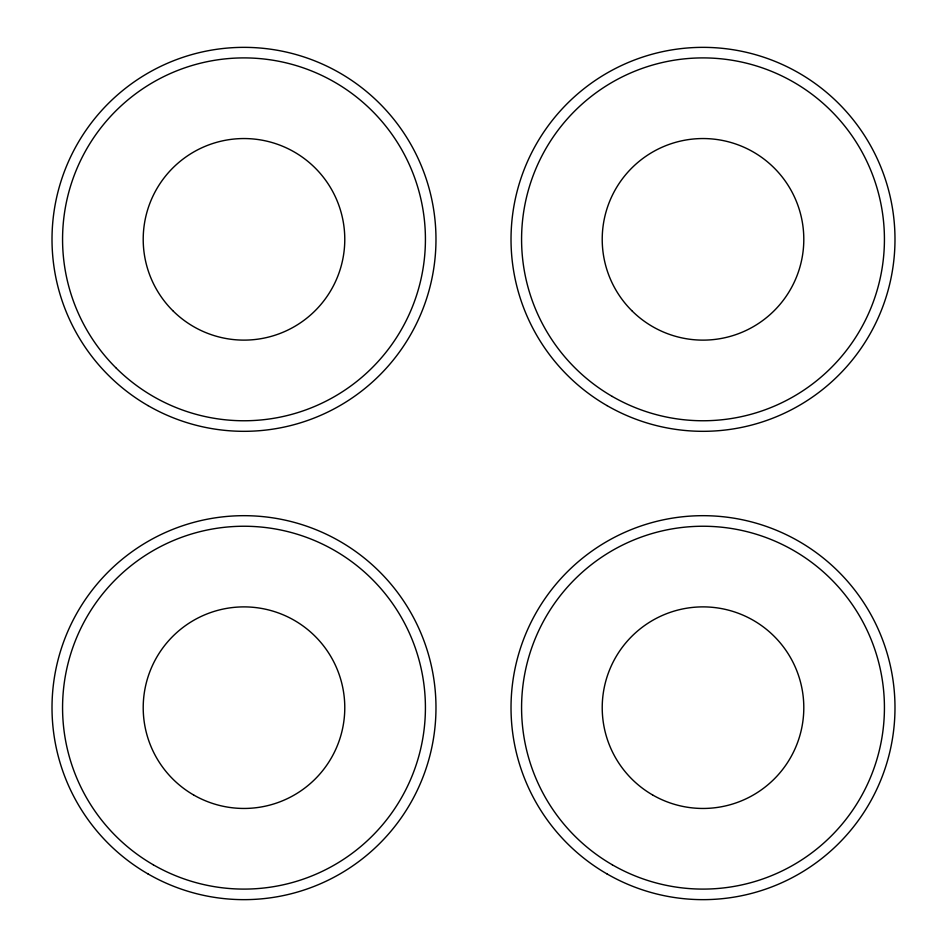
<?xml version="1.0" encoding="UTF-8"?>
<svg xmlns="http://www.w3.org/2000/svg" width="947" height="947" viewBox="0 0 947 947"><rect width="100%" height="100%" fill="white"/><g stroke="black" fill="none" stroke-linecap="round" stroke-linejoin="round"><path stroke-width="1.42" d="M193.602 794.959A100.796 100.796 0 0 0 344.779 707.669A100.796 100.796 0 0 0 193.602 620.38A100.796 100.796 0 0 0 193.602 794.959M148.004 873.927A191.981 191.981 0 0 0 435.975 707.669A191.981 191.981 0 0 0 148.004 541.4A191.981 191.981 0 0 0 148.004 873.927M153.284 864.789A181.422 181.422 0 0 0 425.416 707.669A181.422 181.422 0 0 0 153.284 550.55A181.422 181.422 0 0 0 153.284 864.789M652.613 794.959A100.796 100.796 0 0 0 803.802 707.669A100.796 100.796 0 0 0 652.613 620.38A100.796 100.796 0 0 0 652.613 794.959M612.295 864.789A181.422 181.422 0 0 0 884.427 707.669A181.422 181.422 0 0 0 612.295 550.55A181.422 181.422 0 0 0 612.295 864.789M607.015 873.927A191.981 191.981 0 0 0 894.986 707.669A191.981 191.981 0 0 0 607.015 541.4A191.981 191.981 0 0 0 607.015 873.927M631.732 310.604A100.796 100.796 0 0 0 800.369 265.42A100.796 100.796 0 0 0 676.916 141.979A100.796 100.796 0 0 0 631.732 310.604M607.015 405.6A191.981 191.981 0 0 0 894.986 239.331A191.981 191.981 0 0 0 607.015 73.073A191.981 191.981 0 0 0 607.015 405.6M612.295 396.45A181.422 181.422 0 0 0 884.427 239.331A181.422 181.422 0 0 0 612.295 82.211A181.422 181.422 0 0 0 612.295 396.45M148.004 405.6A191.981 191.981 0 0 0 435.975 239.331A191.981 191.981 0 0 0 148.004 73.073A191.981 191.981 0 0 0 148.004 405.6M172.721 310.604A100.796 100.796 0 0 0 341.346 265.42A100.796 100.796 0 0 0 217.905 141.979A100.796 100.796 0 0 0 172.721 310.604M115.712 367.625A181.422 181.422 0 0 0 419.237 286.29A181.422 181.422 0 0 0 197.035 64.088A181.422 181.422 0 0 0 115.712 367.625"/></g></svg>
